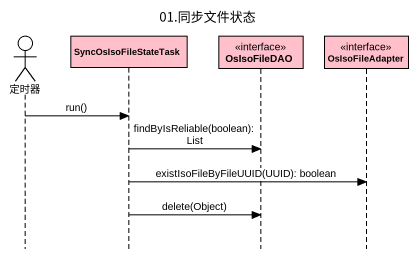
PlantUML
@startuml
title 01.同步文件状态
hide footbox
actor 定时器 #FFFFFF
participant SyncOsIsoFileStateTask #FFC0CB
participant OsIsoFileDAO <<interface>> #FFC0CB
participant OsIsoFileAdapter <<interface>> #FFC0CB

定时器 -> SyncOsIsoFileStateTask : run()
SyncOsIsoFileStateTask -> OsIsoFileDAO : findByIsReliable(boolean): List
SyncOsIsoFileStateTask -> OsIsoFileAdapter : existIsoFileByFileUUID(UUID): boolean
SyncOsIsoFileStateTask -> OsIsoFileDAO : delete(Object)
@enduml
